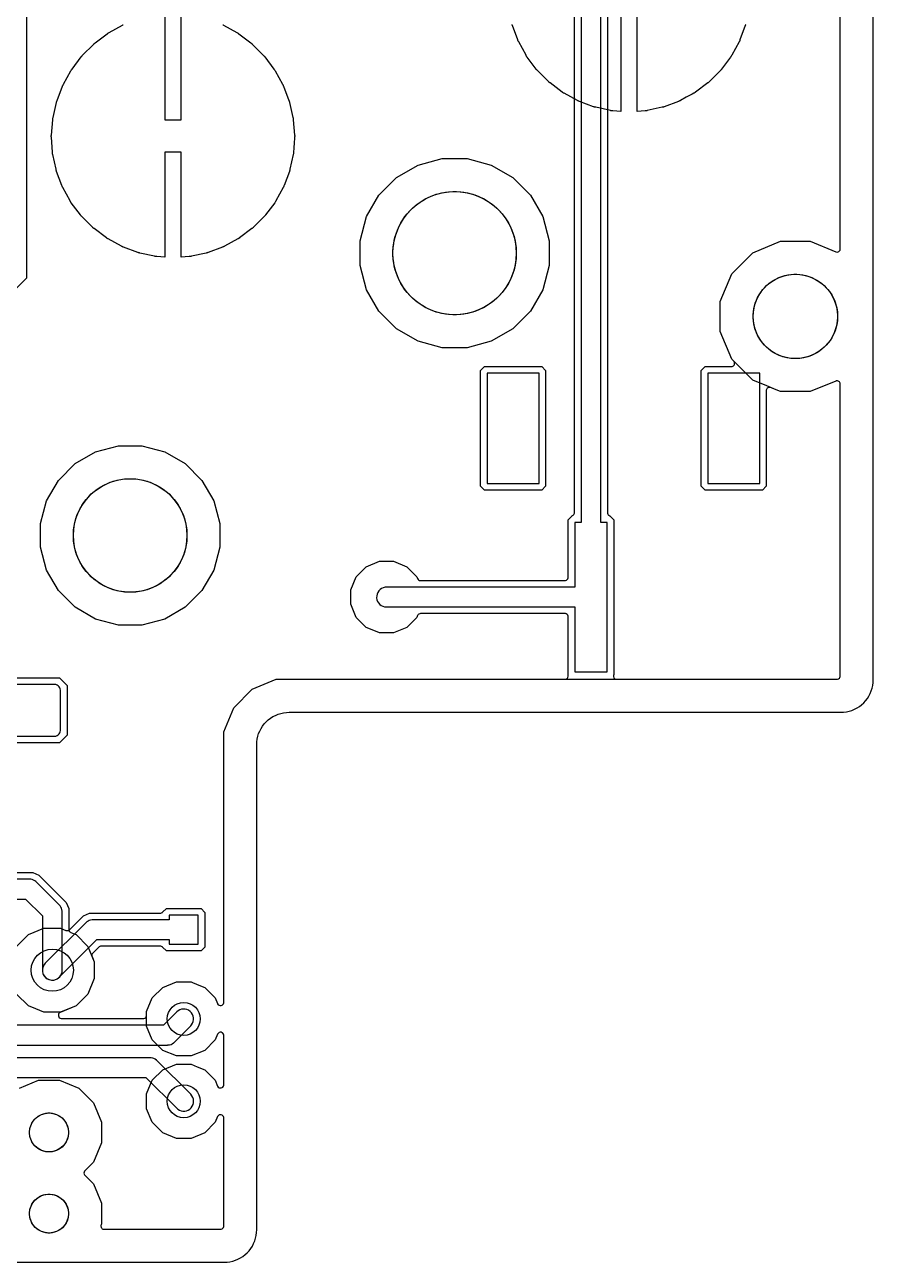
# Model space of a CAD drawing. Header units: millimetres. Extents: x -1 to 70, y 0 to 114.
# Drawn here: x 43.35 to 69.5, y 0 to 38.14 of the extents above; entities that cross this region are included whole.
import ezdxf

# ---------------------------------------------------------------- set-up
doc = ezdxf.new("R2010")
doc.units = ezdxf.units.MM

msp = doc.modelspace()

# ---------------------------------------------------------------- linework, layer by layer
at = {"layer": '16_copper'}
for points in [[(61.308, 41.851), (61.308, 23.103), (61.309, 23.094), (61.31, 23.085, 0.247319), (61.38, 23.008), (61.503, 22.884), (61.503, 18.104), (61.5, 18.097, 0.46808), (61.581, 17.967), (61.583, 17.967), (61.584, 17.967), (61.586, 17.967), (61.595, 17.966), (68.384, 17.966), (68.393, 17.967), (68.402, 17.968, 0.323309), (68.483, 18.052), (68.483, 18.057, 0.009671), (68.484, 18.061), (68.484, 18.066), (68.484, 27.067), (68.484, 27.07), (68.484, 27.074, 0.468078), (68.359, 27.164), (68.346, 27.159), (67.561, 26.834), (66.639, 26.834), (66.459, 26.908), (66.459, 26.908), (66.341, 26.957), (66.338, 26.958), (66.335, 26.96, 0.46808), (66.204, 26.879), (66.203, 26.865), (66.203, 23.916), (66.084, 23.797), (64.316, 23.797), (64.197, 23.916), (64.197, 27.484), (64.316, 27.603), (65.13, 27.603), (65.141, 27.605), (65.151, 27.606, 0.54672), (65.21, 27.763), (65.208, 27.765), (65.208, 27.766), (65.206, 27.768), (65.201, 27.774), (65.137, 27.838), (64.784, 28.689), (64.784, 29.611), (65.137, 30.462), (65.788, 31.113), (66.639, 31.466), (67.561, 31.466), (68.346, 31.141), (68.349, 31.14), (68.353, 31.138, 0.46808), (68.483, 31.219), (68.484, 31.233), (68.484, 61.51)], [(60.495, 41.624), (60.495, 22.8), (60.3, 22.8), (60.3, 20.805), (54.5, 20.805), (54.456, 20.802, 0.930834), (54.5, 20.195), (60.3, 20.195), (60.3, 18.2), (61.3, 18.2), (61.3, 22.8), (61.105, 22.8), (61.105, 41.75)], [(43.102, 9.734), (43.466, 10.098), (43.942, 10.295), (44.458, 10.295), (44.622, 10.227), (44.624, 10.227), (44.625, 10.226, 0.255517), (44.72, 10.24), (44.731, 10.249), (45.162, 10.681), (45.349, 10.758), (47.529, 10.758), (47.536, 10.759), (47.544, 10.759, 0.125733), (47.589, 10.778), (47.596, 10.784), (47.597, 10.785), (47.598, 10.786), (47.6, 10.787), (47.716, 10.903), (48.784, 10.903), (48.903, 10.784), (48.903, 9.716), (48.784, 9.597), (47.716, 9.597), (47.6, 9.713), (47.594, 9.717), (47.589, 9.722, 0.125734), (47.543, 9.741), (47.535, 9.742), (47.533, 9.742), (47.532, 9.742), (47.529, 9.742), (45.702, 9.742), (45.695, 9.741), (45.687, 9.741, 0.125733), (45.642, 9.722), (45.635, 9.716), (45.634, 9.715), (45.633, 9.714), (45.631, 9.713), (45.449, 9.531), (45.448, 9.529), (45.446, 9.528, 0.255514), (45.423, 9.435), (45.427, 9.422), (45.495, 9.258), (45.495, 8.742), (45.298, 8.266), (44.934, 7.902), (44.447, 7.7), (44.443, 7.698), (44.438, 7.696, 0.722103), (44.472, 7.509), (44.486, 7.508), (47.007, 7.508), (47.016, 7.509), (47.025, 7.51, 0.323309), (47.106, 7.594), (47.106, 7.599, 0.009671), (47.107, 7.603), (47.107, 7.608), (47.107, 7.727), (47.281, 8.147), (47.603, 8.469), (48.023, 8.643), (48.477, 8.643), (48.524, 8.623), (48.524, 8.623), (48.766, 8.523), (48.766, 8.523), (48.897, 8.469), (49.219, 8.147), (49.292, 7.972), (49.294, 7.967), (49.296, 7.962, 0.722103), (49.483, 7.996), (49.484, 8.01), (49.484, 16.351), (49.791, 17.092), (50.358, 17.659), (51.099, 17.966), (60.005, 17.966), (60.016, 17.967), (60.027, 17.968, 0.419234), (60.097, 18.105), (60.097, 18.106), (60.097, 19.892), (60.096, 19.901), (60.095, 19.91, 0.323309), (60.011, 19.991), (60.006, 19.991, 0.009671), (60.002, 19.992), (59.997, 19.992), (55.55, 19.992), (55.549, 19.992), (55.547, 19.992, 0.255516), (55.464, 19.943), (55.458, 19.93), (55.435, 19.875), (55.125, 19.565), (54.719, 19.397), (54.281, 19.397), (54.011, 19.508), (54.011, 19.508), (54.011, 19.508), (53.875, 19.565), (53.565, 19.875), (53.397, 20.281), (53.397, 20.719), (53.565, 21.125), (53.875, 21.435), (54.281, 21.603), (54.719, 21.603), (55.125, 21.435), (55.435, 21.125), (55.458, 21.07, 0.265607), (55.537, 21.009), (55.55, 21.008), (59.997, 21.008), (60.006, 21.009), (60.015, 21.01, 0.323309), (60.096, 21.094), (60.096, 21.099, 0.009671), (60.096, 21.103), (60.097, 21.108), (60.097, 22.884), (60.22, 23.008), (60.225, 23.01), (60.234, 23.012, 0.255512), (60.291, 23.089), (60.291, 23.094, 0.009671), (60.292, 23.098), (60.292, 23.103), (60.292, 41.498)], [(22.525, 6.695), (47.75, 6.695), (47.762, 6.696), (47.774, 6.696, 0.144215), (47.935, 6.758), (47.943, 6.765, 0.015626), (47.957, 6.777), (47.966, 6.784), (48.466, 7.284), (48.494, 7.317, 0.930833), (48.034, 7.716), (47.624, 7.305), (22.651, 7.305)], [(32.126, 5.695), (47.084, 5.695), (48.034, 4.744), (48.067, 4.716, 0.930833), (48.466, 5.176), (47.426, 6.216), (47.416, 6.223), (47.408, 6.232, 0.144213), (47.251, 6.302), (47.24, 6.303, 0.015609), (47.221, 6.304), (47.21, 6.305), (32, 6.305)]]:
    msp.add_lwpolyline(points, format="xyb", dxfattribs=at)
msp.add_lwpolyline([(43.406, 51.578), (43.406, 30.332), (28.168, 15.094)], dxfattribs=at)
for points in [[(56.216, 28.184), (55.474, 28.383), (54.81, 28.767), (54.267, 29.31), (53.883, 29.974), (53.684, 30.716), (53.684, 31.484), (53.883, 32.226), (54.267, 32.89), (54.81, 33.433), (55.474, 33.817), (56.216, 34.016), (56.984, 34.016), (57.726, 33.817), (58.39, 33.433), (58.933, 32.89), (59.317, 32.226), (59.516, 31.484), (59.516, 30.716), (59.317, 29.974), (58.933, 29.31), (58.39, 28.767), (57.726, 28.383), (56.984, 28.184)], [(57.516, 23.797), (57.397, 23.916), (57.397, 27.484), (57.516, 27.603), (59.284, 27.603), (59.403, 27.484), (59.403, 23.916), (59.284, 23.797)], [(59.2, 27.4), (57.6, 27.4), (57.6, 24), (59.2, 24)], [(66, 27.4), (64.4, 27.4), (64.4, 24), (66, 24)], [(46.236, 19.634), (45.532, 19.823), (44.902, 20.187), (44.387, 20.702), (44.023, 21.332), (43.834, 22.036), (43.834, 22.764), (44.023, 23.468), (44.387, 24.098), (44.902, 24.613), (45.532, 24.977), (46.236, 25.166), (46.964, 25.166), (47.668, 24.977), (48.298, 24.613), (48.813, 24.098), (49.177, 23.468), (49.366, 22.764), (49.366, 22.036), (49.177, 21.332), (48.813, 20.702), (48.298, 20.187), (47.668, 19.823), (46.964, 19.634)]]:
    msp.add_lwpolyline(points, close=True, dxfattribs=at)
msp.add_lwpolyline([(44.224, 8.696, 0.178544), (44.416, 8.784), (45.576, 9.945), (47.8, 9.945), (47.8, 9.8), (48.7, 9.8), (48.7, 10.7), (47.8, 10.7), (47.8, 10.555), (45.45, 10.555), (45.438, 10.554), (45.426, 10.554, 0.144215), (45.265, 10.492), (45.257, 10.485, 0.015626), (45.243, 10.473), (45.234, 10.466), (43.984, 9.216), (43.956, 9.183, 0.595495), (44.18, 8.696)], format="xyb", close=True, dxfattribs=at)
at = {"layer": '1_copper'}
for points in [[(43.185, 5.37), (43.779, 5.616), (44.421, 5.616), (45.015, 5.37), (45.47, 4.915), (45.716, 4.321), (45.716, 3.679), (45.47, 3.085), (45.206, 2.821), (45.201, 2.814), (45.195, 2.807, 0.323317), (45.197, 2.69), (45.2, 2.686, 0.009764), (45.203, 2.683), (45.206, 2.679), (45.47, 2.415), (45.716, 1.821), (45.716, 1.179), (45.706, 1.154, 0.490443), (45.784, 1.017), (45.798, 1.016), (49.384, 1.016), (49.393, 1.017), (49.402, 1.018, 0.323309), (49.483, 1.102), (49.483, 1.107, 0.009671), (49.484, 1.111), (49.484, 1.116), (49.484, 4.45), (49.483, 4.455), (49.483, 4.46, 0.722103), (49.298, 4.5), (49.292, 4.488), (49.219, 4.313), (48.897, 3.991), (48.477, 3.817), (48.023, 3.817), (47.603, 3.991), (47.281, 4.313), (47.107, 4.733), (47.107, 5.187), (47.281, 5.607), (47.603, 5.929), (48.023, 6.103), (48.477, 6.103), (48.669, 6.023), (48.669, 6.023), (48.897, 5.929), (49.219, 5.607), (49.292, 5.432), (49.294, 5.427), (49.296, 5.422, 0.722103), (49.483, 5.456), (49.484, 5.47), (49.484, 6.99), (49.483, 6.995), (49.483, 7, 0.722103), (49.298, 7.04), (49.292, 7.028), (49.219, 6.853), (48.897, 6.531), (48.477, 6.357), (48.023, 6.357), (47.603, 6.531), (47.281, 6.853), (47.107, 7.273), (47.107, 7.727), (47.281, 8.147), (47.603, 8.469), (48.023, 8.643), (48.477, 8.643), (48.524, 8.623), (48.524, 8.623), (48.766, 8.523), (48.766, 8.523), (48.897, 8.469), (49.219, 8.147), (49.292, 7.972), (49.294, 7.967), (49.296, 7.962, 0.722103), (49.483, 7.996), (49.484, 8.01), (49.484, 16.351), (49.791, 17.092), (50.358, 17.659), (51.099, 17.966), (68.384, 17.966), (68.393, 17.967), (68.402, 17.968, 0.323309), (68.483, 18.052), (68.483, 18.057, 0.009671), (68.484, 18.061), (68.484, 18.066), (68.484, 27.067), (68.484, 27.07), (68.484, 27.074, 0.468078), (68.359, 27.164), (68.346, 27.159), (67.561, 26.834), (66.639, 26.834), (66.459, 26.908), (66.459, 26.908), (66.218, 27.008), (66.218, 27.008), (65.788, 27.187), (65.137, 27.838), (64.784, 28.689), (64.784, 29.611), (65.137, 30.462), (65.788, 31.113), (66.639, 31.466), (67.561, 31.466), (68.346, 31.141), (68.349, 31.14), (68.353, 31.138, 0.46808), (68.483, 31.219), (68.484, 31.233), (68.484, 61.51)], [(61.72, 38.7), (61.72, 35.468), (61.47, 35.486), (61.469, 35.486), (61.469, 35.486), (61.456, 35.485), (61.452, 35.485), (61.443, 35.487), (61.443, 35.487), (61.443, 35.487), (61.429, 35.489), (61.421, 35.489), (61.417, 35.491, 0.000742), (61.417, 35.491), (61.404, 35.495), (60.946, 35.595), (60.946, 35.595), (60.946, 35.595), (60.933, 35.596), (60.928, 35.596), (60.92, 35.599, 0.000674), (60.92, 35.6), (60.907, 35.603), (60.899, 35.605), (60.895, 35.608, 0.000668), (60.895, 35.608), (60.882, 35.614), (60.443, 35.777), (60.443, 35.777), (60.443, 35.777), (60.432, 35.78), (60.426, 35.781), (60.418, 35.785, 0.000693), (60.418, 35.786), (60.405, 35.791), (60.398, 35.794), (60.395, 35.797, 0.000692), (60.395, 35.797), (60.383, 35.805), (59.972, 36.029), (59.972, 36.029), (59.972, 36.029), (59.96, 36.034), (59.955, 36.036), (59.948, 36.041, 0.000682), (59.948, 36.041), (59.936, 36.049), (59.929, 36.053), (59.927, 36.056, 0.000729), (59.927, 36.056), (59.916, 36.065), (59.541, 36.346), (59.541, 36.346), (59.541, 36.346), (59.529, 36.353), (59.525, 36.355), (59.519, 36.361), (59.519, 36.361), (59.519, 36.361), (59.509, 36.37), (59.502, 36.375), (59.5, 36.379, 0.00072), (59.5, 36.379), (59.491, 36.389), (59.159, 36.721), (59.159, 36.721), (59.159, 36.721), (59.149, 36.729), (59.145, 36.732), (59.14, 36.739, 0.000679), (59.14, 36.739), (59.131, 36.749), (59.125, 36.755), (59.124, 36.759, 0.000661), (59.124, 36.759), (59.116, 36.771), (58.835, 37.146), (58.835, 37.146), (58.835, 37.146), (58.826, 37.155), (58.823, 37.159), (58.819, 37.166, 0.000682), (58.819, 37.167), (58.811, 37.178), (58.806, 37.185), (58.805, 37.189, 0.000692), (58.805, 37.189), (58.799, 37.202), (58.575, 37.613), (58.575, 37.613), (58.575, 37.613), (58.567, 37.623), (58.564, 37.627), (58.561, 37.635, 0.000689), (58.561, 37.636), (58.555, 37.648), (58.552, 37.655), (58.551, 37.66, 0.000656), (58.551, 37.66), (58.547, 37.673), (58.384, 38.112), (58.383, 38.112), (58.383, 38.113), (58.378, 38.123), (58.375, 38.128), (58.373, 38.137, 0.000673), (58.373, 38.137), (58.369, 38.15)], [(65.569, 38.146), (65.567, 38.137), (65.565, 38.129), (65.562, 38.125, 0.000668), (65.562, 38.125), (65.556, 38.112), (65.393, 37.673), (65.393, 37.673), (65.393, 37.673), (65.39, 37.661), (65.389, 37.656), (65.385, 37.648, 0.000693), (65.384, 37.648), (65.379, 37.635), (65.376, 37.628), (65.373, 37.625, 0.000692), (65.373, 37.625), (65.365, 37.613), (65.141, 37.202), (65.141, 37.202), (65.141, 37.202), (65.136, 37.19), (65.134, 37.185), (65.129, 37.178, 0.000682), (65.129, 37.178), (65.124, 37.17, 0.001902), (65.123, 37.17), (65.121, 37.166), (65.117, 37.159), (65.114, 37.157, 0.000729), (65.114, 37.157), (65.105, 37.146), (64.824, 36.771), (64.824, 36.771), (64.824, 36.771), (64.817, 36.759), (64.815, 36.755), (64.809, 36.749, 0.000706), (64.809, 36.749), (64.8, 36.739), (64.795, 36.732), (64.791, 36.73, 0.00072), (64.791, 36.73), (64.781, 36.721), (64.449, 36.389), (64.449, 36.389), (64.449, 36.389), (64.441, 36.379), (64.438, 36.375), (64.431, 36.37, 0.000679), (64.431, 36.37), (64.421, 36.361), (64.415, 36.355), (64.411, 36.354, 0.000661), (64.411, 36.354), (64.399, 36.346), (64.024, 36.065), (64.024, 36.065), (64.024, 36.065), (64.015, 36.056), (64.011, 36.053), (64.004, 36.049, 0.000682), (64.003, 36.049), (63.992, 36.041), (63.985, 36.036), (63.981, 36.035, 0.000692), (63.981, 36.035), (63.968, 36.029), (63.921, 36.004), (63.921, 36.004), (63.921, 36.004), (63.738, 35.904), (63.738, 35.904), (63.738, 35.904), (63.557, 35.805), (63.557, 35.805), (63.557, 35.805), (63.546, 35.797), (63.543, 35.794), (63.535, 35.791, 0.00071), (63.534, 35.791), (63.522, 35.785), (63.515, 35.782), (63.51, 35.781, 0.000656), (63.51, 35.781), (63.497, 35.777), (63.058, 35.614), (63.058, 35.613), (63.057, 35.613), (63.046, 35.608), (63.042, 35.605), (63.033, 35.603, 0.000673), (63.033, 35.603), (63.02, 35.599), (63.012, 35.597), (63.008, 35.597, 0.000713), (63.008, 35.597), (62.994, 35.595), (62.536, 35.495), (62.536, 35.495), (62.536, 35.495), (62.524, 35.491), (62.519, 35.489), (62.511, 35.489, 0.000693), (62.51, 35.489), (62.497, 35.487), (62.489, 35.485), (62.485, 35.486, 0.000705), (62.484, 35.486), (62.47, 35.486), (62.22, 35.468), (62.22, 38.7)], [(49.454, 38.142), (49.461, 38.139), (49.464, 38.136, 0.001522), (49.465, 38.136), (49.476, 38.128), (49.888, 37.899), (49.889, 37.899), (49.889, 37.899), (49.9, 37.894), (49.905, 37.892), (49.912, 37.887), (49.912, 37.887), (49.924, 37.879), (49.931, 37.875), (49.933, 37.872, 0.001536), (49.934, 37.872), (49.944, 37.862), (50.321, 37.578), (50.321, 37.578), (50.321, 37.578), (50.332, 37.572), (50.336, 37.569), (50.342, 37.563), (50.342, 37.563), (50.353, 37.554), (50.359, 37.549), (50.361, 37.545, 0.001541), (50.362, 37.545), (50.371, 37.534), (50.704, 37.2), (50.704, 37.2), (50.704, 37.2), (50.714, 37.192), (50.718, 37.189), (50.723, 37.182), (50.732, 37.172), (50.738, 37.166), (50.74, 37.162, 0.001472), (50.74, 37.161), (50.748, 37.15), (51.031, 36.773), (51.031, 36.772), (51.031, 36.772), (51.04, 36.763), (51.043, 36.76), (51.048, 36.752), (51.048, 36.752), (51.048, 36.752), (51.055, 36.74), (51.06, 36.734), (51.061, 36.73, 0.001426), (51.061, 36.729), (51.067, 36.717), (51.295, 36.304), (51.295, 36.304), (51.295, 36.303), (51.303, 36.294), (51.306, 36.289), (51.309, 36.281), (51.311, 36.276, 0.006451), (51.313, 36.273), (51.315, 36.268), (51.319, 36.261), (51.319, 36.257, 0.001425), (51.319, 36.257), (51.323, 36.243), (51.492, 35.803), (51.492, 35.802), (51.492, 35.802), (51.498, 35.791), (51.5, 35.787), (51.502, 35.778), (51.506, 35.765), (51.509, 35.757), (51.509, 35.753, 0.001474), (51.509, 35.753), (51.511, 35.739), (51.616, 35.279), (51.616, 35.279), (51.617, 35.279), (51.621, 35.267), (51.623, 35.262), (51.623, 35.253), (51.623, 35.253), (51.625, 35.24), (51.627, 35.232), (51.627, 35.228, 0.001542), (51.627, 35.227), (51.627, 35.213), (51.667, 34.742), (51.67, 34.731), (51.671, 34.724), (51.671, 34.723, 0.000107), (51.671, 34.723), (51.671, 34.718, 0.003795), (51.67, 34.716), (51.671, 34.702), (51.671, 34.696), (51.67, 34.691), (51.67, 34.691), (51.669, 34.69), (51.669, 34.689), (51.668, 34.678), (51.664, 34.623, 0.000072), (51.664, 34.623), (51.657, 34.523), (51.657, 34.523), (51.657, 34.523), (51.642, 34.323), (51.642, 34.323), (51.642, 34.323), (51.635, 34.223), (51.635, 34.223), (51.635, 34.223), (51.634, 34.21), (51.634, 34.209), (51.634, 34.209), (51.635, 34.196), (51.635, 34.192), (51.633, 34.183), (51.633, 34.183), (51.633, 34.183), (51.631, 34.169), (51.631, 34.161), (51.629, 34.157, 0.000742), (51.629, 34.157), (51.625, 34.144), (51.525, 33.686), (51.525, 33.686), (51.525, 33.686), (51.524, 33.673), (51.524, 33.668), (51.521, 33.66, 0.000674), (51.52, 33.66), (51.517, 33.647), (51.515, 33.639), (51.512, 33.635, 0.000668), (51.512, 33.635), (51.506, 33.622), (51.343, 33.183), (51.343, 33.183), (51.343, 33.183), (51.34, 33.172), (51.339, 33.166), (51.335, 33.158, 0.000693), (51.334, 33.158), (51.329, 33.145), (51.326, 33.138), (51.323, 33.135, 0.000692), (51.323, 33.135), (51.315, 33.123), (51.091, 32.712), (51.091, 32.712), (51.091, 32.712), (51.086, 32.7), (51.084, 32.695), (51.079, 32.688, 0.000682), (51.079, 32.688), (51.071, 32.676), (51.067, 32.669), (51.064, 32.667, 0.000729), (51.064, 32.667), (51.055, 32.656), (50.774, 32.281), (50.774, 32.281), (50.774, 32.281), (50.767, 32.269), (50.765, 32.265), (50.759, 32.259, 0.000706), (50.759, 32.259), (50.75, 32.249), (50.745, 32.242), (50.741, 32.24, 0.00072), (50.741, 32.24), (50.731, 32.231), (50.399, 31.899), (50.399, 31.899), (50.399, 31.899), (50.391, 31.889), (50.388, 31.885), (50.381, 31.88, 0.000679), (50.381, 31.88), (50.371, 31.871), (50.365, 31.865), (50.361, 31.864, 0.000661), (50.361, 31.864), (50.349, 31.856), (49.974, 31.575), (49.974, 31.575), (49.974, 31.575), (49.965, 31.566), (49.961, 31.563), (49.954, 31.559, 0.000682), (49.953, 31.559), (49.942, 31.551), (49.935, 31.546), (49.931, 31.545, 0.000692), (49.931, 31.545), (49.918, 31.539), (49.507, 31.315), (49.507, 31.315), (49.507, 31.315), (49.497, 31.307), (49.493, 31.304), (49.485, 31.301, 0.000689), (49.484, 31.301), (49.472, 31.295), (49.465, 31.292), (49.46, 31.291, 0.000656), (49.46, 31.291), (49.447, 31.287), (49.008, 31.124), (49.008, 31.123), (49.007, 31.123), (48.996, 31.118), (48.992, 31.115), (48.983, 31.113, 0.000673), (48.983, 31.113), (48.982, 31.113), (48.981, 31.113), (48.981, 31.113), (48.97, 31.109), (48.962, 31.107), (48.958, 31.107, 0.000713), (48.958, 31.107), (48.944, 31.105), (48.486, 31.005), (48.486, 31.005), (48.486, 31.005), (48.474, 31.001), (48.469, 30.999), (48.461, 30.999, 0.000693), (48.46, 30.999), (48.447, 30.997), (48.439, 30.995), (48.435, 30.996, 0.000705), (48.434, 30.996), (48.42, 30.996), (48.17, 30.978), (48.17, 34.21), (47.67, 34.21), (47.67, 30.978), (47.42, 30.996), (47.419, 30.996), (47.419, 30.996), (47.406, 30.995), (47.402, 30.995), (47.393, 30.997), (47.393, 30.997), (47.393, 30.997), (47.379, 30.999), (47.371, 30.999), (47.367, 31.001, 0.000742), (47.367, 31.001), (47.354, 31.005), (46.896, 31.105), (46.896, 31.105), (46.896, 31.105), (46.883, 31.106), (46.878, 31.106), (46.87, 31.109, 0.000706), (46.87, 31.11), (46.857, 31.113), (46.849, 31.115), (46.845, 31.118, 0.000668), (46.845, 31.118), (46.832, 31.124), (46.393, 31.287), (46.393, 31.287), (46.393, 31.287), (46.382, 31.29), (46.376, 31.291), (46.368, 31.295, 0.000693), (46.368, 31.296), (46.355, 31.301), (46.348, 31.304), (46.345, 31.307), (46.345, 31.307), (46.345, 31.307), (46.333, 31.315), (45.922, 31.539), (45.922, 31.539), (45.922, 31.539), (45.91, 31.544), (45.905, 31.546), (45.898, 31.551, 0.000682), (45.898, 31.551), (45.886, 31.559), (45.879, 31.563), (45.877, 31.566, 0.000729), (45.877, 31.566), (45.866, 31.575), (45.491, 31.856), (45.491, 31.856), (45.491, 31.856), (45.479, 31.863), (45.475, 31.865), (45.469, 31.871, 0.000706), (45.469, 31.871), (45.459, 31.88), (45.452, 31.885), (45.45, 31.889, 0.00072), (45.45, 31.889), (45.441, 31.899), (45.109, 32.231), (45.109, 32.231), (45.109, 32.231), (45.099, 32.239), (45.095, 32.242), (45.09, 32.249, 0.000707), (45.09, 32.249), (45.081, 32.259), (45.075, 32.265), (45.074, 32.269, 0.000661), (45.074, 32.269), (45.066, 32.281), (44.785, 32.656), (44.785, 32.656), (44.785, 32.656), (44.776, 32.665), (44.773, 32.669), (44.769, 32.676, 0.000705), (44.769, 32.677), (44.761, 32.688), (44.756, 32.695), (44.755, 32.699, 0.000685), (44.755, 32.699), (44.749, 32.712), (44.525, 33.123), (44.525, 33.123), (44.525, 33.123), (44.517, 33.133), (44.514, 33.137), (44.511, 33.145, 0.00071), (44.511, 33.146), (44.505, 33.158), (44.502, 33.165), (44.501, 33.17, 0.000656), (44.501, 33.17), (44.497, 33.183), (44.334, 33.622), (44.333, 33.622), (44.333, 33.623), (44.328, 33.634), (44.325, 33.638), (44.323, 33.647, 0.000709), (44.323, 33.647), (44.319, 33.66), (44.317, 33.668), (44.317, 33.672, 0.000713), (44.317, 33.672), (44.315, 33.686), (44.215, 34.144), (44.215, 34.144), (44.215, 34.144), (44.211, 34.156), (44.209, 34.161), (44.209, 34.169, 0.000693), (44.209, 34.17), (44.207, 34.183), (44.205, 34.191), (44.206, 34.195, 0.000705), (44.206, 34.196), (44.206, 34.21), (44.172, 34.678), (44.17, 34.689, 0.028241), (44.169, 34.704), (44.169, 34.718), (44.169, 34.724), (44.171, 34.729), (44.171, 34.729), (44.171, 34.73), (44.171, 34.731), (44.173, 34.742), (44.213, 35.213), (44.213, 35.214), (44.213, 35.214), (44.213, 35.226), (44.213, 35.231), (44.215, 35.24), (44.215, 35.24), (44.217, 35.254), (44.217, 35.262), (44.219, 35.265, 0.001551), (44.22, 35.266), (44.224, 35.279), (44.329, 35.739), (44.329, 35.739), (44.329, 35.739), (44.33, 35.751), (44.331, 35.757), (44.334, 35.765), (44.338, 35.778), (44.34, 35.786), (44.342, 35.79, 0.001504), (44.343, 35.79), (44.348, 35.803), (44.517, 36.243), (44.517, 36.244), (44.517, 36.244), (44.52, 36.256), (44.521, 36.261), (44.525, 36.268), (44.525, 36.268), (44.531, 36.281), (44.534, 36.289), (44.537, 36.292, 0.001522), (44.537, 36.292), (44.545, 36.304), (44.773, 36.717), (44.773, 36.717), (44.773, 36.717), (44.778, 36.729), (44.78, 36.733), (44.785, 36.74), (44.785, 36.74), (44.792, 36.752), (44.796, 36.759), (44.8, 36.762, 0.001469), (44.8, 36.762), (44.809, 36.773), (45.092, 37.15), (45.093, 37.15), (45.093, 37.15), (45.099, 37.161), (45.101, 37.165), (45.108, 37.172), (45.108, 37.172), (45.117, 37.182), (45.122, 37.189), (45.125, 37.191, 0.001484), (45.126, 37.191), (45.136, 37.2), (45.469, 37.534), (45.469, 37.534), (45.47, 37.535), (45.477, 37.544), (45.48, 37.548), (45.487, 37.554), (45.487, 37.554), (45.498, 37.563), (45.504, 37.569), (45.507, 37.57, 0.001528), (45.508, 37.57), (45.519, 37.578), (45.896, 37.862), (45.896, 37.863), (45.896, 37.863), (45.905, 37.871), (45.908, 37.875), (45.916, 37.879), (45.916, 37.879), (45.916, 37.879), (45.928, 37.887), (45.935, 37.892), (45.938, 37.893, 0.001479), (45.939, 37.893), (45.952, 37.899), (46.364, 38.128), (46.364, 38.128), (46.364, 38.128), (46.374, 38.136), (46.378, 38.139), (46.386, 38.142)], [(34.899, 12.008), (43.601, 12.008), (43.788, 11.931), (44.631, 11.088), (44.708, 10.901), (44.708, 10.259), (44.708, 10.257), (44.708, 10.255, 0.255509), (44.757, 10.172), (44.77, 10.166), (44.873, 10.123), (44.873, 10.123), (44.873, 10.123), (44.934, 10.098), (45.298, 9.734), (45.495, 9.258), (45.495, 8.742), (45.298, 8.266), (44.934, 7.902), (44.458, 7.705), (43.942, 7.705), (43.692, 7.808), (43.691, 7.808), (43.466, 7.902), (43.102, 8.266)], [(35.126, 11.195), (43.374, 11.195), (43.895, 10.674), (43.895, 9), (43.898, 8.956, 0.3742), (44.201, 8.695), (44.245, 8.699, 0.37152), (44.505, 9), (44.505, 10.8), (44.504, 10.812), (44.504, 10.824, 0.144215), (44.442, 10.985), (44.435, 10.993, 0.015626), (44.423, 11.007), (44.416, 11.016), (43.716, 11.716), (43.706, 11.723), (43.698, 11.732, 0.144213), (43.541, 11.802), (43.53, 11.803, 0.015609), (43.511, 11.804), (43.5, 11.805), (35, 11.805)]]:
    msp.add_lwpolyline(points, format="xyb", dxfattribs=at)
for points in [[(47.67, 38.71), (47.67, 35.21), (48.17, 35.21), (48.17, 38.71)], [(42.888, 18.013), (44.422, 18.013), (44.658, 17.777), (44.658, 16.243), (44.422, 16.007), (43.111, 16.007)], [(43.035, 16.21), (44.275, 16.21), (44.313, 16.218), (44.35, 16.233), (44.382, 16.255), (44.41, 16.283), (44.432, 16.315), (44.447, 16.352), (44.455, 16.39), (44.455, 17.63), (44.447, 17.668), (44.432, 17.705), (44.41, 17.737), (44.382, 17.765), (44.35, 17.787), (44.313, 17.802), (44.275, 17.81), (43.035, 17.81)]]:
    msp.add_lwpolyline(points, dxfattribs=at)
for points in [[(56.216, 28.184), (55.474, 28.383), (54.81, 28.767), (54.267, 29.31), (53.883, 29.974), (53.684, 30.716), (53.684, 31.484), (53.883, 32.226), (54.267, 32.89), (54.81, 33.433), (55.474, 33.817), (56.216, 34.016), (56.984, 34.016), (57.726, 33.817), (58.39, 33.433), (58.933, 32.89), (59.317, 32.226), (59.516, 31.484), (59.516, 30.716), (59.317, 29.974), (58.933, 29.31), (58.39, 28.767), (57.726, 28.383), (56.984, 28.184)], [(46.236, 19.634), (45.532, 19.823), (44.902, 20.187), (44.387, 20.702), (44.023, 21.332), (43.834, 22.036), (43.834, 22.764), (44.023, 23.468), (44.387, 24.098), (44.902, 24.613), (45.532, 24.977), (46.236, 25.166), (46.964, 25.166), (47.668, 24.977), (48.298, 24.613), (48.813, 24.098), (49.177, 23.468), (49.366, 22.764), (49.366, 22.036), (49.177, 21.332), (48.813, 20.702), (48.298, 20.187), (47.668, 19.823), (46.964, 19.634)]]:
    msp.add_lwpolyline(points, close=True, dxfattribs=at)
at = {"layer": 'drills_NPTH'}
for centre, radius in [((56.6, 31.1), 1.9), ((67.1, 29.15), 1.3), ((46.6, 22.4), 1.75), ((44.1, 4), 0.6), ((44.1, 1.5), 0.6)]:
    msp.add_circle(centre, radius, dxfattribs=at)
at = {"layer": 'drills_PTH'}
for centre, radius in [((44.2, 9), 0.65), ((48.25, 7.5), 0.508), ((48.25, 4.96), 0.508)]:
    msp.add_circle(centre, radius, dxfattribs=at)
at = {"layer": 'holes'}
for points in [[(58.5, 31.043), (58.493, 30.928), (58.479, 30.814), (58.459, 30.701), (58.431, 30.59), (58.397, 30.48), (58.356, 30.373), (58.309, 30.268), (58.256, 30.166), (58.196, 30.068), (58.131, 29.973), (58.06, 29.883), (57.984, 29.797), (57.903, 29.716), (57.817, 29.64), (57.727, 29.569), (57.632, 29.504), (57.534, 29.444), (57.432, 29.391), (57.327, 29.344), (57.22, 29.303), (57.11, 29.269), (56.999, 29.241), (56.886, 29.221), (56.772, 29.207), (56.657, 29.2), (56.543, 29.2), (56.428, 29.207), (56.314, 29.221), (56.201, 29.241), (56.09, 29.269), (55.98, 29.303), (55.873, 29.344), (55.768, 29.391), (55.666, 29.444), (55.568, 29.504), (55.473, 29.569), (55.383, 29.64), (55.297, 29.716), (55.216, 29.797), (55.14, 29.883), (55.069, 29.973), (55.004, 30.068), (54.944, 30.166), (54.891, 30.268), (54.844, 30.373), (54.803, 30.48), (54.769, 30.59), (54.741, 30.701), (54.721, 30.814), (54.707, 30.928), (54.7, 31.043), (54.7, 31.157), (54.707, 31.272), (54.721, 31.386), (54.741, 31.499), (54.769, 31.61), (54.803, 31.72), (54.844, 31.827), (54.891, 31.932), (54.944, 32.034), (55.004, 32.132), (55.069, 32.227), (55.14, 32.317), (55.216, 32.403), (55.297, 32.484), (55.383, 32.56), (55.473, 32.631), (55.568, 32.696), (55.666, 32.756), (55.768, 32.809), (55.873, 32.856), (55.98, 32.897), (56.09, 32.931), (56.201, 32.959), (56.314, 32.979), (56.428, 32.993), (56.543, 33), (56.657, 33), (56.772, 32.993), (56.886, 32.979), (56.999, 32.959), (57.11, 32.931), (57.22, 32.897), (57.327, 32.856), (57.432, 32.809), (57.534, 32.756), (57.632, 32.696), (57.727, 32.631), (57.817, 32.56), (57.903, 32.484), (57.984, 32.403), (58.06, 32.317), (58.131, 32.227), (58.196, 32.132), (58.256, 32.034), (58.309, 31.932), (58.356, 31.827), (58.397, 31.72), (58.431, 31.61), (58.459, 31.499), (58.479, 31.386), (58.493, 31.272), (58.5, 31.157), (58.5, 31.043)], [(68.4, 29.104), (68.393, 29.011), (68.38, 28.919), (68.36, 28.828), (68.334, 28.739), (68.302, 28.652), (68.263, 28.568), (68.219, 28.486), (68.169, 28.408), (68.113, 28.334), (68.052, 28.264), (67.986, 28.198), (67.916, 28.137), (67.842, 28.081), (67.764, 28.031), (67.682, 27.987), (67.598, 27.948), (67.511, 27.916), (67.422, 27.89), (67.331, 27.87), (67.239, 27.857), (67.146, 27.85), (67.054, 27.85), (66.961, 27.857), (66.869, 27.87), (66.778, 27.89), (66.689, 27.916), (66.602, 27.948), (66.518, 27.987), (66.436, 28.031), (66.358, 28.081), (66.284, 28.137), (66.214, 28.198), (66.148, 28.264), (66.087, 28.334), (66.031, 28.408), (65.981, 28.486), (65.937, 28.568), (65.898, 28.652), (65.866, 28.739), (65.84, 28.828), (65.82, 28.919), (65.807, 29.011), (65.8, 29.104), (65.8, 29.196), (65.807, 29.289), (65.82, 29.381), (65.84, 29.472), (65.866, 29.561), (65.898, 29.648), (65.937, 29.732), (65.981, 29.814), (66.031, 29.892), (66.087, 29.966), (66.148, 30.036), (66.214, 30.102), (66.284, 30.163), (66.358, 30.219), (66.436, 30.269), (66.518, 30.313), (66.602, 30.352), (66.689, 30.384), (66.778, 30.41), (66.869, 30.43), (66.961, 30.443), (67.054, 30.45), (67.146, 30.45), (67.239, 30.443), (67.331, 30.43), (67.422, 30.41), (67.511, 30.384), (67.598, 30.352), (67.682, 30.313), (67.764, 30.269), (67.842, 30.219), (67.916, 30.163), (67.986, 30.102), (68.052, 30.036), (68.113, 29.966), (68.169, 29.892), (68.219, 29.814), (68.263, 29.732), (68.302, 29.648), (68.334, 29.561), (68.36, 29.472), (68.38, 29.381), (68.393, 29.289), (68.4, 29.196), (68.4, 29.104)], [(48.35, 22.343), (48.343, 22.228), (48.328, 22.115), (48.305, 22.002), (48.276, 21.892), (48.239, 21.783), (48.195, 21.677), (48.144, 21.575), (48.087, 21.475), (48.023, 21.38), (47.953, 21.289), (47.878, 21.203), (47.797, 21.122), (47.711, 21.047), (47.62, 20.977), (47.525, 20.913), (47.425, 20.856), (47.323, 20.805), (47.217, 20.761), (47.108, 20.724), (46.998, 20.695), (46.885, 20.672), (46.772, 20.657), (46.657, 20.65), (46.543, 20.65), (46.428, 20.657), (46.315, 20.672), (46.202, 20.695), (46.092, 20.724), (45.983, 20.761), (45.877, 20.805), (45.775, 20.856), (45.675, 20.913), (45.58, 20.977), (45.489, 21.047), (45.403, 21.122), (45.322, 21.203), (45.247, 21.289), (45.177, 21.38), (45.113, 21.475), (45.056, 21.575), (45.005, 21.677), (44.961, 21.783), (44.924, 21.892), (44.895, 22.002), (44.872, 22.115), (44.857, 22.228), (44.85, 22.343), (44.85, 22.457), (44.857, 22.572), (44.872, 22.685), (44.895, 22.798), (44.924, 22.908), (44.961, 23.017), (45.005, 23.123), (45.056, 23.225), (45.113, 23.325), (45.177, 23.42), (45.247, 23.511), (45.322, 23.597), (45.403, 23.678), (45.489, 23.753), (45.58, 23.823), (45.675, 23.887), (45.775, 23.944), (45.877, 23.995), (45.983, 24.039), (46.092, 24.076), (46.202, 24.105), (46.315, 24.128), (46.428, 24.143), (46.543, 24.15), (46.657, 24.15), (46.772, 24.143), (46.885, 24.128), (46.998, 24.105), (47.108, 24.076), (47.217, 24.039), (47.323, 23.995), (47.425, 23.944), (47.525, 23.887), (47.62, 23.823), (47.711, 23.753), (47.797, 23.678), (47.878, 23.597), (47.953, 23.511), (48.023, 23.42), (48.087, 23.325), (48.144, 23.225), (48.195, 23.123), (48.239, 23.017), (48.276, 22.908), (48.305, 22.798), (48.328, 22.685), (48.343, 22.572), (48.35, 22.457), (48.35, 22.343)], [(44.134, 4.6), (44.201, 4.592), (44.266, 4.577), (44.33, 4.555), (44.391, 4.526), (44.448, 4.49), (44.5, 4.448), (44.548, 4.4), (44.59, 4.348), (44.626, 4.291), (44.655, 4.23), (44.677, 4.166), (44.692, 4.101), (44.7, 4.034), (44.7, 3.966), (44.692, 3.899), (44.677, 3.834), (44.655, 3.77), (44.626, 3.709), (44.59, 3.652), (44.548, 3.6), (44.5, 3.552), (44.448, 3.51), (44.391, 3.474), (44.33, 3.445), (44.266, 3.423), (44.201, 3.408), (44.134, 3.4), (44.066, 3.4), (43.999, 3.408), (43.934, 3.423), (43.87, 3.445), (43.809, 3.474), (43.752, 3.51), (43.7, 3.552), (43.652, 3.6), (43.61, 3.652), (43.574, 3.709), (43.545, 3.77), (43.523, 3.834), (43.508, 3.899), (43.5, 3.966), (43.5, 4.034), (43.508, 4.101), (43.523, 4.166), (43.545, 4.23), (43.574, 4.291), (43.61, 4.348), (43.652, 4.4), (43.7, 4.448), (43.752, 4.49), (43.809, 4.526), (43.87, 4.555), (43.934, 4.577), (43.999, 4.592), (44.066, 4.6), (44.134, 4.6)], [(44.134, 2.1), (44.201, 2.092), (44.266, 2.077), (44.33, 2.055), (44.391, 2.026), (44.448, 1.99), (44.5, 1.948), (44.548, 1.9), (44.59, 1.848), (44.626, 1.791), (44.655, 1.73), (44.677, 1.666), (44.692, 1.601), (44.7, 1.534), (44.7, 1.466), (44.692, 1.399), (44.677, 1.334), (44.655, 1.27), (44.626, 1.209), (44.59, 1.152), (44.548, 1.1), (44.5, 1.052), (44.448, 1.01), (44.391, 0.974), (44.33, 0.945), (44.266, 0.923), (44.201, 0.908), (44.134, 0.9), (44.066, 0.9), (43.999, 0.908), (43.934, 0.923), (43.87, 0.945), (43.809, 0.974), (43.752, 1.01), (43.7, 1.052), (43.652, 1.1), (43.61, 1.152), (43.574, 1.209), (43.545, 1.27), (43.523, 1.334), (43.508, 1.399), (43.5, 1.466), (43.5, 1.534), (43.508, 1.601), (43.523, 1.666), (43.545, 1.73), (43.574, 1.791), (43.61, 1.848), (43.652, 1.9), (43.7, 1.948), (43.752, 1.99), (43.809, 2.026), (43.87, 2.055), (43.934, 2.077), (43.999, 2.092), (44.066, 2.1), (44.134, 2.1)]]:
    msp.add_lwpolyline(points, close=True, dxfattribs=at)
at = {"layer": 'outline'}
msp.add_lwpolyline([(43, 0), (49.5, 0), (49.587, 0.004), (49.674, 0.015), (49.759, 0.034), (49.842, 0.06), (49.923, 0.094), (50, 0.134), (50.074, 0.181), (50.143, 0.234), (50.207, 0.293), (50.266, 0.357), (50.319, 0.426), (50.366, 0.5), (50.406, 0.577), (50.44, 0.658), (50.466, 0.741), (50.485, 0.826), (50.496, 0.913), (50.5, 1), (50.5, 15.95), (50.504, 16.037), (50.515, 16.124), (50.534, 16.209), (50.56, 16.292), (50.594, 16.373), (50.634, 16.45), (50.681, 16.524), (50.734, 16.593), (50.793, 16.657), (50.857, 16.716), (50.926, 16.769), (51, 16.816), (51.077, 16.856), (51.158, 16.89), (51.241, 16.916), (51.326, 16.935), (51.413, 16.946), (51.5, 16.95), (68.5, 16.95), (68.587, 16.954), (68.674, 16.965), (68.759, 16.984), (68.842, 17.01), (68.923, 17.044), (69, 17.084), (69.074, 17.131), (69.143, 17.184), (69.207, 17.243), (69.266, 17.307), (69.319, 17.376), (69.366, 17.45), (69.406, 17.527), (69.44, 17.608), (69.466, 17.691), (69.485, 17.776), (69.496, 17.863), (69.5, 17.95), (69.5, 81.5)], dxfattribs=at)

doc.saveas('drawing.dxf')
